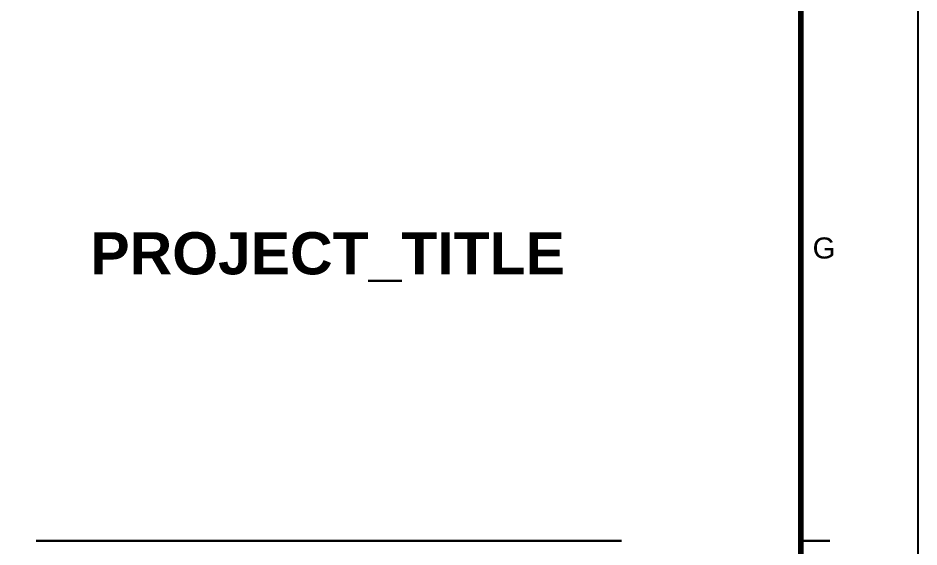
# Paper-space layout 'A710-' of a CAD drawing. Header units: inches. Extents: x -4 to 602, y -13 to 407.
# Drawn here: x 513 to 589.9, y 196.6 to 241.7 of the extents above; entities that cross this region are included whole.
import ezdxf
from ezdxf.enums import TextEntityAlignment as Align

# ---------------------------------------------------------------- set-up
doc = ezdxf.new("R2010")
doc.units = ezdxf.units.IN
doc.header["$MEASUREMENT"] = 0
doc.layers.add('G-ANNO-TEXT', color=3, linetype='Continuous')
doc.layers.add('G-ANNO-TTLB', color=3, linetype='Continuous')
doc.layers.add('quote', color=2, linetype='Continuous', lineweight=9)
doc.styles.add('ARIAL', font='Arial.ttf')
doc.styles.add('ARIAL-BOLD', font='Arial Bold.ttf')

# ---------------------------------------------------------------- blocks, each defined once
blk = doc.blocks.new('BLOCK_TITLE')
at = {"layer": 'G-ANNO-TTLB', "const_width": 0.18}
blk.add_lwpolyline([(0, 200), (-50, 200)], dxfattribs=at)
at = {"layer": '', "style": 'ARIAL-BOLD'}
for tag, p, height in [('PROJECT_TITLE_001', (-45.366, 222.749), 3.6), ('STUDENTS_001', (-31.667, 163.486), 1.8), ('DRAWING_TITLE_001', (-35.39, 141.237), 1.8), ('NOTES_001', (-25.529, 124.1), 1.8), ('FILENAME_001', (-41.604, 107.683), 1.8)]:
    blk.add_attdef(tag, p, '', height=height, dxfattribs=at)
at = {"layer": '', "style": 'ARIAL-BOLD', "flags": 2}
for tag, p in [('CLASS_001', (-38.687, 193.794)), ('PROFESSOR_001', (-36.415, 174.104))]:
    blk.add_attdef(tag, p, '', height=1.8, dxfattribs=at)
at = {"layer": '', "style": 'ARIAL-BOLD'}
for tag, p in [('VERSION_9', (-49, 92.5)), ('VERSION_8', (-49, 87.5)), ('VERSION_7', (-49, 82.5)), ('VERSION_6', (-49, 77.5)), ('VERSION_5', (-49, 72.5)), ('VERSION_4', (-49, 67.5)), ('VERSION_3', (-49, 62.5)), ('VERSION_2', (-49, 57.5)), ('VERSION_1', (-49, 52.5)), ('SHEET_TOTAL', (-5.681, 47.981)), ('DATE', (-39.015, 5.53)), ('REV', (-39.015, 2.506))]:
    blk.add_attdef(tag, text='', height=1.8, dxfattribs=at).set_placement(p, align=Align.MIDDLE_LEFT)
for tag, p in [('DATA_9', (-2.806, 92.5)), ('DATA_8', (-2.806, 87.5)), ('DATA_7', (-2.806, 82.5)), ('DATA_6', (-2.806, 77.5)), ('DATA_5', (-2.806, 72.5)), ('DATA_4', (-2.806, 67.5)), ('DATA_3', (-2.806, 62.5)), ('DATA_2', (-2.806, 57.5)), ('DATA_1', (-2.806, 52.5)), ('SHEET_COPY', (-11.423, 47.981)), ('SCALE', (-4.416, 5.53))]:
    blk.add_attdef(tag, text='', height=1.8, dxfattribs=at).set_placement(p, align=Align.MIDDLE_RIGHT)
blk.add_attdef('SHEET', text='', height=9.6, dxfattribs=at).set_placement((-25, 25), align=Align.MIDDLE_CENTER)
at = {"layer": 'quote', "style": 'ARIAL-BOLD', "flags": 2}
blk.add_attdef('CLASS_002', (-34.844, 190.777), '', height=1.8, dxfattribs=at)
at = {"layer": 'quote', "style": 'ARIAL-BOLD'}
for tag, p in [('STUDENTS_002', (-31.814, 160.468)), ('STUDENTS_003', (-31.814, 157.451))]:
    blk.add_attdef(tag, p, '', height=1.8, dxfattribs=at)
blk = doc.blocks.new('A1_GRID_LAYOUT')
at = {"layer": '', "const_width": 0.18}
blk.add_lwpolyline([(594, 0), (594, 420), (0, 420), (0, 0)], dxfattribs=at)
at = {"layer": 'G-ANNO-TTLB', "const_width": 0.5, "flags": 128}
blk.add_lwpolyline([(25, 409), (25, 10), (584, 10), (584, 409)], close=True, dxfattribs=at)
at = {"layer": 'G-ANNO-TTLB', "const_width": 0.18, "flags": 128}
blk.add_lwpolyline([(586.5, 210), (584, 210)], dxfattribs=at)
at = {"layer": '', "style": 'ARIAL'}
blk.add_text('G', height=1.8, dxfattribs=at).set_placement((585.983, 235), align=Align.MIDDLE_CENTER)

psp = doc.layouts.new('A710-')

# ---------------------------------------------------------------- block references
ref = psp.add_blockref('BLOCK_TITLE', (564.517, -2.888))
ref.add_attrib('PROJECT_TITLE_001', 'PROJECT_TITLE', (519.15, 219.86), dxfattribs={"layer": 'G-ANNO-TEXT', "height": 3.6, "style": 'ARIAL-BOLD'})

# ---------------------------------------------------------------- next in the draw order: block references
psp.add_blockref('A1_GRID_LAYOUT', (-4.196, -12.888))

doc.saveas('drawing.dxf')
